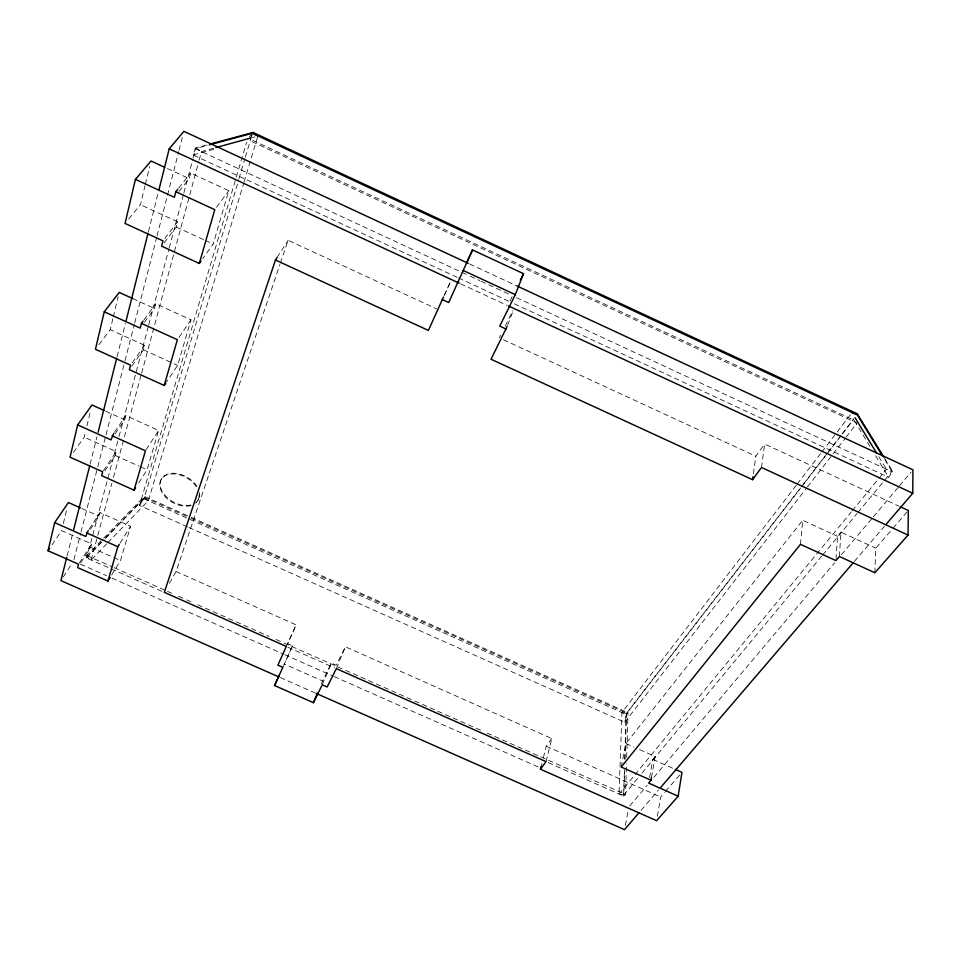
<?xml version="1.0" encoding="UTF-8"?>
<svg xmlns="http://www.w3.org/2000/svg" width="961" height="961" viewBox="0 0 961 961"><rect width="100%" height="100%" fill="white"/><g stroke="black" fill="none" stroke-linecap="round" stroke-linejoin="round"><path stroke-width="0.72" stroke-dasharray="4.8 3.6" d="M548.238 762.662L623.605 796.08L624.434 769.377M624.758 758.986L626.14 714.467L628.026 712.702L190.927 517.186M623.605 796.08L625.551 794.507L626.5 763.274M626.68 757.316L628.026 712.702M796.285 485.245L621.935 712.473L619.052 794.062L623.797 795.083L624.65 769.881M624.998 759.502L626.536 713.53L800.693 487.936M874.858 572.756L875.759 548.178L892.048 529.331M839.397 556.491L840.947 532.166L875.759 548.178M836.022 559.17L837.548 536.286L840.947 532.166M800.453 544.334L802.735 520.273L837.548 536.286M161.76 591.291L86.382 557.873L86.694 555.506L144.342 496.356L189.557 516.574M761.508 467.466L764.62 444.042L898.847 506.099M753.376 473.809L755.814 456.223L764.62 444.042M657.384 816.249L660.651 797.017L664.519 792.537M651.462 777.449L655.186 756.559L639.221 749.436M649.588 777.497L652.819 759.406L655.186 756.559M625.311 825.439L628.242 809.919M105.205 538.544L143.874 498.819L144.342 496.356M621.226 767.022L625.911 743.502L802.735 520.273M188.861 527.481L624.77 722.24L626.62 713.146L802.567 485.173M63.306 523.577L67.042 508.129M73.384 452.487L84.208 437.195L85.553 431.597M86.91 425.987L90.634 410.599M98.923 344.675L110.203 329.707L112.978 318.235M113.326 316.794L118.179 296.721M128.678 219.036L140.45 204.693L145.027 185.749M145.375 184.296L149.616 166.818M546.028 761.605L551.782 738.553L345.383 646.789L336.194 665.216L331.353 663.066L321.382 683.691M67.114 555.89L72.952 532.634M90.082 464.307L97.013 436.678M117.062 356.723L125.459 323.292M148.426 231.697L158.265 192.452M541.175 766.349L541.896 763.466M543.349 757.712L546.244 746.204L551.782 738.553M73.925 559.674L80.628 533.535M81 532.082L97.409 468.199M97.782 466.746L105.614 436.246M105.986 434.804L124.63 362.201M125.002 360.747L134.324 324.446M134.696 322.992L156.691 237.331M157.063 235.877L178.686 151.658M179.058 150.204L182.782 135.681M106.755 543.818L91.163 559.987L86.934 557.008L118.599 438.036M118.996 436.594L148.342 326.332M148.727 324.878L168.812 249.44M169.196 247.986L183.491 194.302M183.875 192.849L192.765 159.49M193.149 158.036L195.852 147.874L207.192 144.835M80.712 562.834L90.694 547.302L91.595 543.914L61.612 530.592L50.44 547.169M90.442 529.295L99.007 516.153L99.956 512.609L130.564 526.244L120.521 560.539L111.656 575.014M104.845 470.914L115.224 455.454L116.257 451.574L84.208 437.195M115.056 433.964L124.762 419.753L125.843 415.681L158.613 430.432L147.105 469.749L137.916 484.176M131.837 366.177L143.441 349.816L144.631 345.335L110.203 329.707M144.402 322.343L154.481 308.481L155.742 303.748L190.987 319.821L177.665 365.348L166.589 381.913M164.199 242.773L176.223 227.048L177.629 221.799L140.45 204.693M178.998 191.467L189.161 178.614L190.65 173.064L228.778 190.698L213.174 244.034L202.771 258.581M91.163 559.987L97.421 536.815M97.806 535.361L111.884 483.227M113.458 477.425L141.231 374.598M141.615 373.144L198.723 161.688M199.119 160.235L201.462 151.55L214.471 147.97M187.491 526.868L139.513 505.438L246.569 142.324M105.698 537.643L144.246 497.846L238.736 179.779M238.941 178.65L244.911 158.517M245.343 157.075L251.109 138.084M251.542 136.654L252.815 132.342M107.8 542.737L148.354 500.693L243.638 183.431M244.07 181.989L257.86 136.054M457.184 277.345L193.113 154.961L195.215 148.655L208.056 145.195M169.448 583.231L176.067 571.519L279.915 264.491M280.396 263.062L288.096 240.322L436.642 308.889M250.208 139.189L251.458 135.633M507.636 325.094L513.294 310.487M336.35 668.628L345.383 646.789M322.235 684.821L331.353 663.066M176.067 571.519L296.144 624.89L287.687 643.69L292.54 645.852L282.81 667.378M444.595 294.859L450.589 281.537M292.54 645.852L284.276 664.051L322.512 680.977M286.306 646.441L296.144 624.89M444.066 295.7L450.601 281.465M510.003 301.033L512.585 295.832M499.36 337.84L500.657 335.233M505.21 326.103L513.018 310.451M197.63 500.873L198.398 499.552M120.077 543.121L130.564 526.244M161.148 479.467L161.556 478.818M139.513 505.438L144.462 497.51L189.665 517.727M277.044 257.536L288.096 240.322M79.295 563.038L91.595 543.914M63.282 576.96L71.967 563.554M146.204 449.58L158.613 430.432M89.049 529.331L99.956 512.609M103.476 470.59L116.257 451.574M514.363 303.832L888.685 477.305L892.325 471.935L884.564 459.286M178.974 337.371L190.987 319.821M114.503 432.234L125.843 415.681M132.186 362.838L144.631 345.335M143.97 319.905L155.742 303.748M216.513 207.3L228.778 190.698M249.211 137.075L251.914 133.519M797.198 484.056L820.934 453.124M821.847 451.934L851.05 413.867M164.715 238.616L177.629 221.799M803.48 483.996L827.301 453.124M828.226 451.934L841.055 435.309M841.968 434.12L853.885 418.684M801.606 486.746L826.364 454.697M827.277 453.508L853.861 419.068M624.77 722.24L806.543 488.104M807.456 486.927L832.238 454.997M833.163 453.808L845.091 438.444M846.016 437.255L857.032 423.068L250.136 140.714M178.614 188.212L190.65 173.064M619.052 794.062L851.242 511.985M852.203 510.832L877.886 479.623M878.847 478.47L886.45 469.22L892.349 470.914L884.697 480.14M623.797 795.083L638.14 777.785M641.96 773.173L821.619 556.287M822.58 555.134L856.984 513.594M857.945 512.441L883.748 481.293M629.743 805.955L647.137 785.305M653.912 777.269L834.653 562.738M841.428 554.713L872.36 518.003M873.321 516.85L898.451 487.023M899.424 485.882L911.016 472.115M641.059 810.351L658.597 789.894M854.329 561.44L884.516 526.208M665.492 791.42L680.004 774.614M893.009 528.226L907.376 511.6M86.934 557.008L101.53 541.944M86.382 557.873L104.148 539.614M193.113 154.961L214.531 149.051M252.082 137.639L254.965 136.846M621.935 712.473L626.536 713.53M80.4 564.155L106.455 575.699M111.932 578.126L283.303 654.045M284.672 654.657L332.65 675.907M334.032 676.52L539.662 767.623M280.324 677.565L314.595 692.713M546.244 746.204L660.651 797.017M90.694 547.302L112.389 556.936M113.746 557.536L120.521 560.539M86.694 555.506L112.737 567.062M114.107 567.663L166.217 590.775M167.586 591.387L171.695 593.213M178.554 596.252L185.413 599.292M186.782 599.904L190.891 601.73M197.75 604.769L269.056 636.386M275.903 639.425L282.762 642.465M284.132 643.077L481.581 730.648M487.059 733.087L625.551 794.507M287.844 647.197L334.44 667.859M191.035 518.339L626.62 713.146M143.874 498.819L626.14 714.467M625.911 743.502L633.888 747.069M652.819 759.406L673.997 768.836M81.709 508.453L99.007 516.153M115.224 455.454L139.129 466.181M140.462 466.77L147.105 469.749M105.638 411.152L124.762 419.753M143.441 349.816L177.665 365.348M132.786 298.595L154.481 308.481M176.223 227.048L203.936 239.782M205.258 240.394L213.174 244.034M460.631 283.819L506.94 305.274M167.37 168.547L189.161 178.614M503.432 339.726L755.814 456.223M252.935 140.45L854.065 420.173L870.99 448.102M469.545 263.951L517.15 286.054M195.215 148.655L468.884 275.567M470.241 276.203L479.779 280.624M481.137 281.249L511.096 295.147M516.538 297.67L892.325 471.935M458.553 277.969L508.91 301.31M195.852 147.874L201.462 151.55M144.246 497.846L148.354 500.693M884.613 458.337L892.349 470.914M878.786 456.655L886.45 469.22M875.603 455.718L888.685 477.305M199.143 494.843A21.154 14.175 29.4 0 1 197.197 501.51M196.705 502.098A21.154 14.175 29.4 0 1 195.588 503.192M191.155 505.486A21.154 14.175 29.4 0 1 162.998 493.93A21.154 14.175 29.4 0 1 169.568 474.193A21.154 14.175 29.4 0 1 197.005 487.9M199.335 492.488A21.142 14.175 29.5 0 1 197.089 501.438M196.561 502.002A21.142 14.175 29.5 0 1 195.972 502.531M190.674 505.054A21.142 14.175 29.5 0 1 163.214 492.993A21.142 14.175 29.5 0 1 169.665 473.593A21.142 14.175 29.5 0 1 196.885 486.374"/><path stroke-width="1.44" d="M886.462 523.937L912.758 493.245L912.95 469.821L517.15 286.054M651.462 777.449L650.969 780.236L621.226 767.022L800.453 544.334L835.926 560.599L839.397 556.491L874.858 572.756L908.049 535.061L908.337 510.483L900.205 506.723M507.132 326.416L491.011 359.246L752.559 479.683L752.968 476.74M541.175 766.349L540.454 769.22L656.627 820.682L678.166 796.213L681.95 772.38L675.331 769.425M110.179 577.429L107.956 581.045L77.637 567.615L78.526 564.227L48.05 550.725L54.657 522.64L68.399 502.519L80.376 507.852M104.281 410.527L91.992 405.001L77.661 424.906L70.057 457.184L102.671 471.779L101.662 475.671L134.096 490.182L135.621 487.78M132.786 298.595L119.224 292.42L104.268 311.784L95.451 349.287L130.528 365.168L129.351 369.673L164.211 385.457L165.797 383.091M164.643 167.286L151.021 160.98L135.429 179.359L125.062 223.445L162.998 240.863L161.616 246.136L199.311 263.434L201.041 261.008M66.753 557.344L60.915 580.612L278.942 676.964M73.673 529.727L89.721 465.761M98.106 432.318L116.701 358.177M126.179 320.385L148.066 233.151M158.997 189.545L169.208 148.835L183.911 131.333L468.175 263.314M88.268 530.52L85.781 536.466L54.657 522.64M113.698 433.423L111.008 439.886L77.661 424.906M143.129 321.058L141.447 323.364L140.198 328.121L104.268 311.784M177.689 189.377L175.839 191.707L174.373 197.317L135.429 179.359M107.956 581.045L117.819 546.749L119.32 544.334M134.096 490.182L145.423 450.769L112.077 435.789M164.211 385.457L177.365 339.701L141.447 323.364M199.311 263.434L214.771 209.678L175.839 191.707M277.044 257.536L275.459 259.999L164.295 592.336L286.306 646.441L277.873 665.192L282.81 667.378L274.558 685.529L313.406 702.683L322.235 684.821L327.16 686.995L336.35 668.628L546.028 761.605L540.454 769.22M506.099 329.07L499.732 326.127L515.312 294.643L523.517 273.669L472.512 249.956L466.493 263.218M313.406 702.683L317.394 693.181M443.477 296.997L428.414 330.428L275.459 259.999M274.558 685.529L278.81 676.136M442.288 299.58L448.691 302.535L472.512 249.956M520.297 280.192L523.517 273.669M48.05 550.725L49.648 548.359M752.559 479.683L761.508 467.466L908.049 535.061M650.969 780.236L648.579 783.071L678.166 796.213M639.113 812.622L624.506 829.667L315.977 693.325M660.543 787.612L853.356 562.581M215.925 147.574L250.629 138.036M209.486 144.811L252.299 133.267L857.392 415.008L882.234 455.49M210.039 144.066L252.587 132.63L257.86 136.054M851.963 412.677L857.524 414.323L883.832 457.076M86.706 532.911L117.819 546.749M169.208 148.835L459.274 283.195M508.297 305.898L912.758 493.245M463.25 270.497L515.312 294.643M252.815 132.342L857.548 413.939M855.038 417.699L876.492 452.883"/></g></svg>
